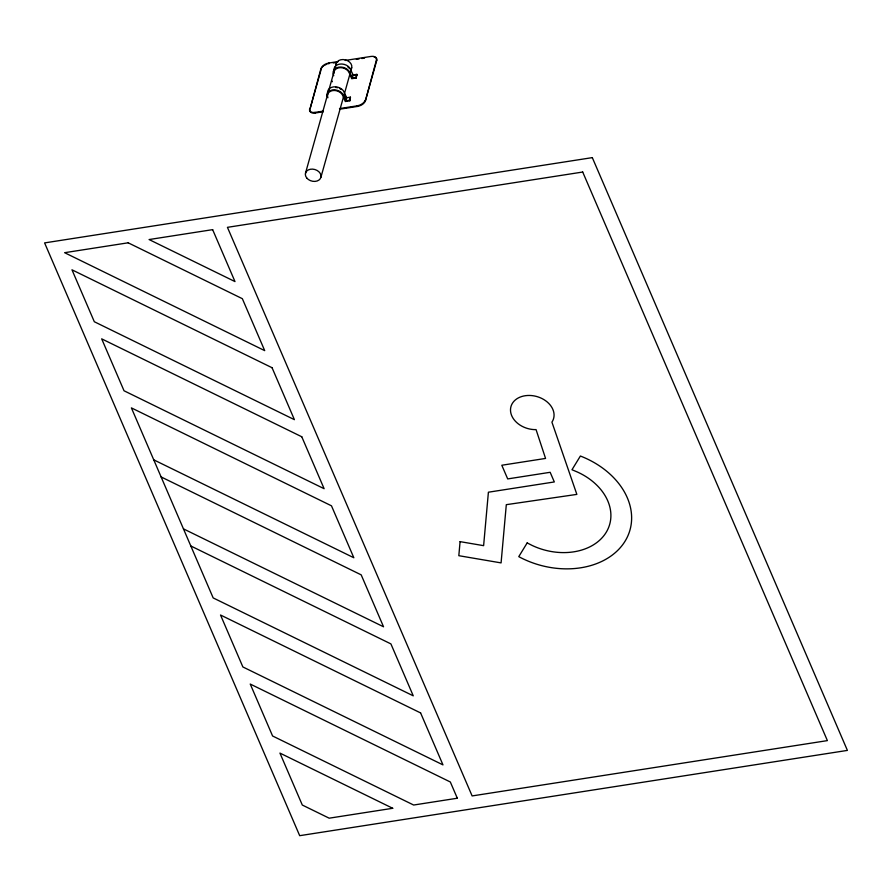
<?xml version="1.0" encoding="UTF-8"?>
<svg xmlns="http://www.w3.org/2000/svg" width="892" height="892" viewBox="0 0 892 892"><rect width="100%" height="100%" fill="white"/><g stroke="black" fill="none" stroke-linecap="round" stroke-linejoin="round"><path stroke-width="1.34" d="M323.417 111.734L315.255 113.005A7.181 4.047 -23.3 0 1 309.881 109.482L320.942 68.606A7.181 4.047 -23.3 0 1 328.88 63.009L338.402 61.526M310.238 108.188L321.198 69.208A7.181 4.047 -23.3 0 1 321.577 68.294M305.477 173.238L334.4 70.356M335.147 67.681L336.284 63.678M320.908 177.296L343.442 97.128M345.895 100.774L346.743 97.73L350.445 97.15L349.586 100.194L345.895 100.774L343.81 95.935L349.82 74.415M352.295 77.972L353.154 74.928L356.856 74.359L355.997 77.392L352.295 77.972L350.222 73.133L351.704 67.725M327.899 97.763A7.972 5.988 15.7 0 1 332.705 90.56A7.972 5.988 15.7 0 1 342.706 95.455L345.304 101.51L349.854 100.796L350.445 97.15M333.887 73.356A7.972 5.988 15.7 0 1 340.097 67.658A7.972 5.988 15.7 0 1 349.118 72.653L351.716 78.708L356.265 77.994L356.856 74.359M339.752 109.192L357.447 106.438A7.181 4.047 -23.3 0 0 365.385 100.841L376.446 59.954A7.181 4.047 -23.3 0 0 371.072 56.43L345.215 60.455M365.385 100.841L376.714 60.567A7.181 4.047 -23.3 0 0 376.011 57.902M333.229 62.975L335.95 62.552M356.354 59.374L359.086 58.95M361.806 58.526L364.527 58.103M354.838 75.307L357.112 74.961M309.613 108.88A7.181 4.047 -23.3 0 0 314.999 112.403L323.16 111.132M339.495 108.59L357.179 105.836A7.181 4.047 -23.3 0 0 365.129 100.239M153.736 459.826L353.834 557.745L331.478 505.82L131.392 407.889L213.166 597.908L413.252 695.827L390.908 643.901L190.81 545.971M161.106 476.93L361.193 574.861L383.538 626.786L183.451 528.867M350.222 73.133L348.839 70.858A8.775 6.59 15.7 0 0 338.848 67.156A8.775 6.59 15.7 0 0 333.095 73.311L333.731 75.697M343.81 95.935L342.428 93.66A8.775 6.59 15.7 0 0 332.437 89.947A8.775 6.59 15.7 0 0 326.695 96.113M376.446 59.954L376.714 60.567M355.997 77.392L356.265 77.994M353.154 74.928L349.697 67.825A8.775 6.59 15.7 0 0 339.696 64.112A8.775 6.59 15.7 0 0 333.954 70.267M357.179 105.836L357.447 106.438M349.586 100.194L349.854 100.796M346.743 97.73L343.286 90.616A8.775 6.59 15.7 0 0 333.296 86.914A8.775 6.59 15.7 0 0 327.542 93.069M344.602 94.842L346.163 98.466M328.88 63.009L329.137 63.611A7.181 4.047 -23.3 0 0 328.256 63.778M332.103 81.116L332.37 81.718M320.942 68.606L321.198 69.208M314.999 112.403L315.255 113.005M335.559 87.427A7.972 5.988 15.7 0 1 337.6 87.751M339.551 88.475A7.972 5.988 15.7 0 1 341.268 89.546M336.161 65.25A7.972 5.988 15.7 0 1 345.438 59.887A7.972 5.988 15.7 0 1 351.069 69.163M322.19 67.379A7.181 4.047 -23.3 0 1 322.447 67.078M323.038 66.499A7.181 4.047 -23.3 0 1 323.35 66.22M324.242 65.551A7.181 4.047 -23.3 0 1 325.223 64.949M325.848 64.637A7.181 4.047 -23.3 0 1 326.929 64.179M374.138 57.055A7.181 4.047 -23.3 0 1 375.532 57.567M347.679 66.744A7.972 5.988 15.7 0 1 349.04 68.093M460.082 541.645L458.822 555.694L501.081 562.897L506.31 504.671L576.856 494.391L551.925 422.161A22.144 16.636 15.7 0 0 538.155 396.951A22.144 16.636 15.7 0 0 510.603 408.346A22.144 16.636 15.7 0 0 533.951 429.598L536.059 429.61L545.558 458.432L501.806 465.245L507.693 478.915L550.163 472.303L554.322 481.948L488.403 492.206L483.62 545.659L460.082 541.645M527.172 542.916L518.765 556.641A77.515 58.236 15.7 0 0 625.08 541.176A77.515 58.236 15.7 0 0 580.391 456.024L571.984 469.75L577.157 471.913A56.452 42.415 15.7 0 1 606.136 532.435A56.452 42.415 15.7 0 1 532.123 545.436L527.172 542.916M592.31 157.628L44.6 242.903L299.69 835.681L847.4 750.406L592.31 157.628M128.158 242.802L64.614 252.692L264.701 350.623L242.345 298.686L128.158 242.802M212.642 229.645L149.087 239.547L234.986 281.582L212.642 229.645M582.71 172.033L227.438 227.337L472.124 795.932L827.386 740.616L582.71 172.033M392.714 808.286L329.17 818.187L302.299 805.03L279.943 753.093L392.714 808.286M457.317 798.228L413.654 805.03L272.584 735.989L250.239 684.053L450.326 781.983L457.317 798.228M272.06 367.727L71.973 269.808L94.318 321.733L294.405 419.664L272.06 367.727M301.775 436.768L101.677 338.848L124.033 390.774L324.119 488.704L301.775 436.768M420.611 712.942L220.525 615.012L242.869 666.948L442.967 764.879L420.611 712.942M306.714 177.943A7.972 5.988 15.7 0 0 320.261 178.734A7.972 5.988 15.7 0 0 312.59 169.123A7.972 5.988 15.7 0 0 306.714 177.943"/></g></svg>
